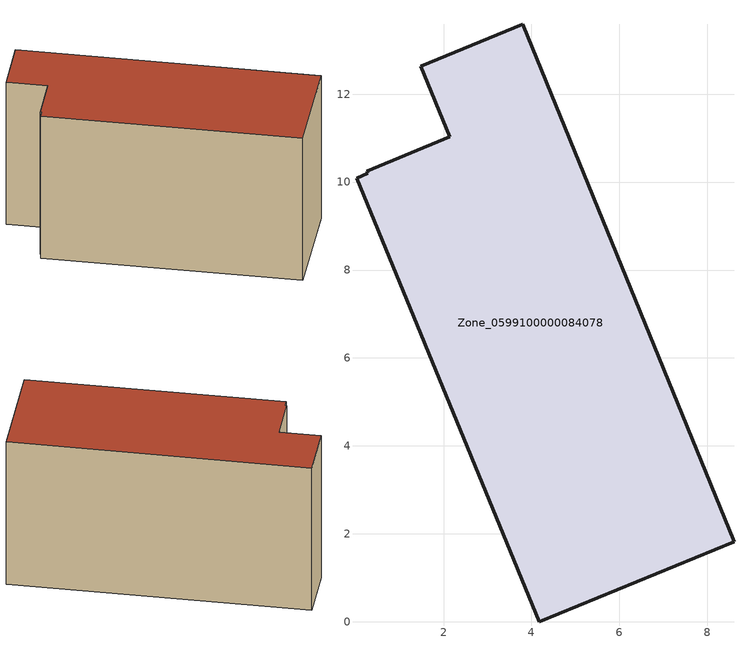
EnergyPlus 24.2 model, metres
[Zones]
Zone_0599100000084078
 floor ground (C_G): 8.61,1.82 4.18,0 0.02,10.09 0.28,10.2 0.26,10.25 2.15,11.03 1.49,12.64 3.8,13.59 z0
 wall outside (C_F): 4.18,0 8.61,1.82 3.8,13.59 1.49,12.64 2.15,11.03 0.26,10.25 0.28,10.2 0.02,10.09 4.18,0 z0:6.95
 roof outside (C_R): 0.26,10.25 0.28,10.2 0.02,10.09 4.18,0 8.61,1.82 3.8,13.59 1.49,12.64 2.15,11.03 z6.95
[BUILDING]
Pand.0599100000084078: North Axis=0; Terrain=City; Loads Convergence Tolerance Value=0.04; Temperature Convergence Tolerance Value=0.4; Solar Distribution=FullExterior; Maximum Number of Warmup Days=25; Minimum Number of Warmup Days=1
[Site:Location]
Rotterdam.The.Hague.AP_ZH_NLD Design_Conditions: Latitude=51.96; Longitude=4.45; Time Zone=1; Elevation=-4.5
[SITE:GROUNDTEMPERATURE:BUILDINGSURFACE]
18, 18, 18, 18, 18, 18, 18, 18, 18, 18, 18, 18
[MATERIAL] Thermal Absorptance=0.9; Solar Absorptance=0.7; Visible Absorptance=0.7
Name | Roughness | Thickness | Conductivity | Density | Specific Heat
G.TI.1992-2005 | MediumSmooth | 0.15 | 0.06 | 540 | 1210
F.TI.1992-2005 | Rough | 0.3 | 0.12 | 1920 | 840
R.TI.1992-2005 | MediumRough | 0.2 | 0.08 | 1500 | 1000
[CONSTRUCTION]
C_G: G.TI.1992-2005
C_F: F.TI.1992-2005
C_R: R.TI.1992-2005
[ZONE]
Zone_0599100000084078: Type=1; Multiplier=1; Ceiling Height=Autocalculate; Volume=Autocalculate; Floor Area=autocalculate; Part of Total Floor Area=Yes
[ZONEINFILTRATION:DESIGNFLOWRATE]
Infil_Zone_0599100000084078: Zone or ZoneList or Space or SpaceList=Zone_0599100000084078; Schedule=AlwaysOn; Design Flow Rate Calculation Method=Flow/Area; Flow Rate per Floor Area=0.0015; Constant Term Coefficient=1; Temperature Term Coefficient=0; Velocity Term Coefficient=0; Velocity Squared Term Coefficient=0
[HVACTEMPLATE:ZONE:IDEALLOADSAIRSYSTEM]
Zone_0599100000084078: Maximum Heating Supply Air Temperature=50; Minimum Cooling Supply Air Temperature=13; Maximum Heating Supply Air Humidity Ratio=0.0156; Minimum Cooling Supply Air Humidity Ratio=0.0077; Heating Limit=NoLimit; Cooling Limit=NoLimit; Dehumidification Control Type=ConstantSensibleHeatRatio; Cooling Sensible Heat Ratio=0.7; Dehumidification Setpoint=60; Humidification Control Type=None; Humidification Setpoint=30; Outdoor Air Method=None; Outdoor Air Flow Rate per Person=0.00944; Outdoor Air Flow Rate per Zone Floor Area=0; Outdoor Air Flow Rate per Zone=0; Demand Controlled Ventilation Type=None; Outdoor Air Economizer Type=NoEconomizer; Heat Recovery Type=None; Sensible Heat Recovery Effectiveness=0.7; Latent Heat Recovery Effectiveness=0.65
[ZONECONTROL:THERMOSTAT]
ThermostatControl_Zone_0599100000084078: Zone or ZoneList=Zone_0599100000084078; Control Type Schedule=DualSetpointControlType; Control 1=Thermostat_Zone_0599100000084078; Temperature Difference Between Cutout And Setpoint=0
[THERMOSTATSETPOINT:DUALSETPOINT]
Thermostat_Zone_0599100000084078: Heating Setpoint Temperature Schedule=HeatingSetpoint_Zone_0599100000084078; Cooling Setpoint Temperature Schedule=CoolingSetpoint_Zone_0599100000084078
[SCHEDULE:COMPACT]
HeatingSetpoint_Zone_0599100000084078: Through: 12/31, For: AllDays, Until: 24:00, 21
CoolingSetpoint_Zone_0599100000084078: Through: 12/31, For: AllDays, Until: 24:00, 24
DualSetpointControlType: Through: 12/31, For: AllDays, Until: 24:00, 4
AlwaysOn: Through: 12/31, For: AllDays, Until: 24:00, 1
